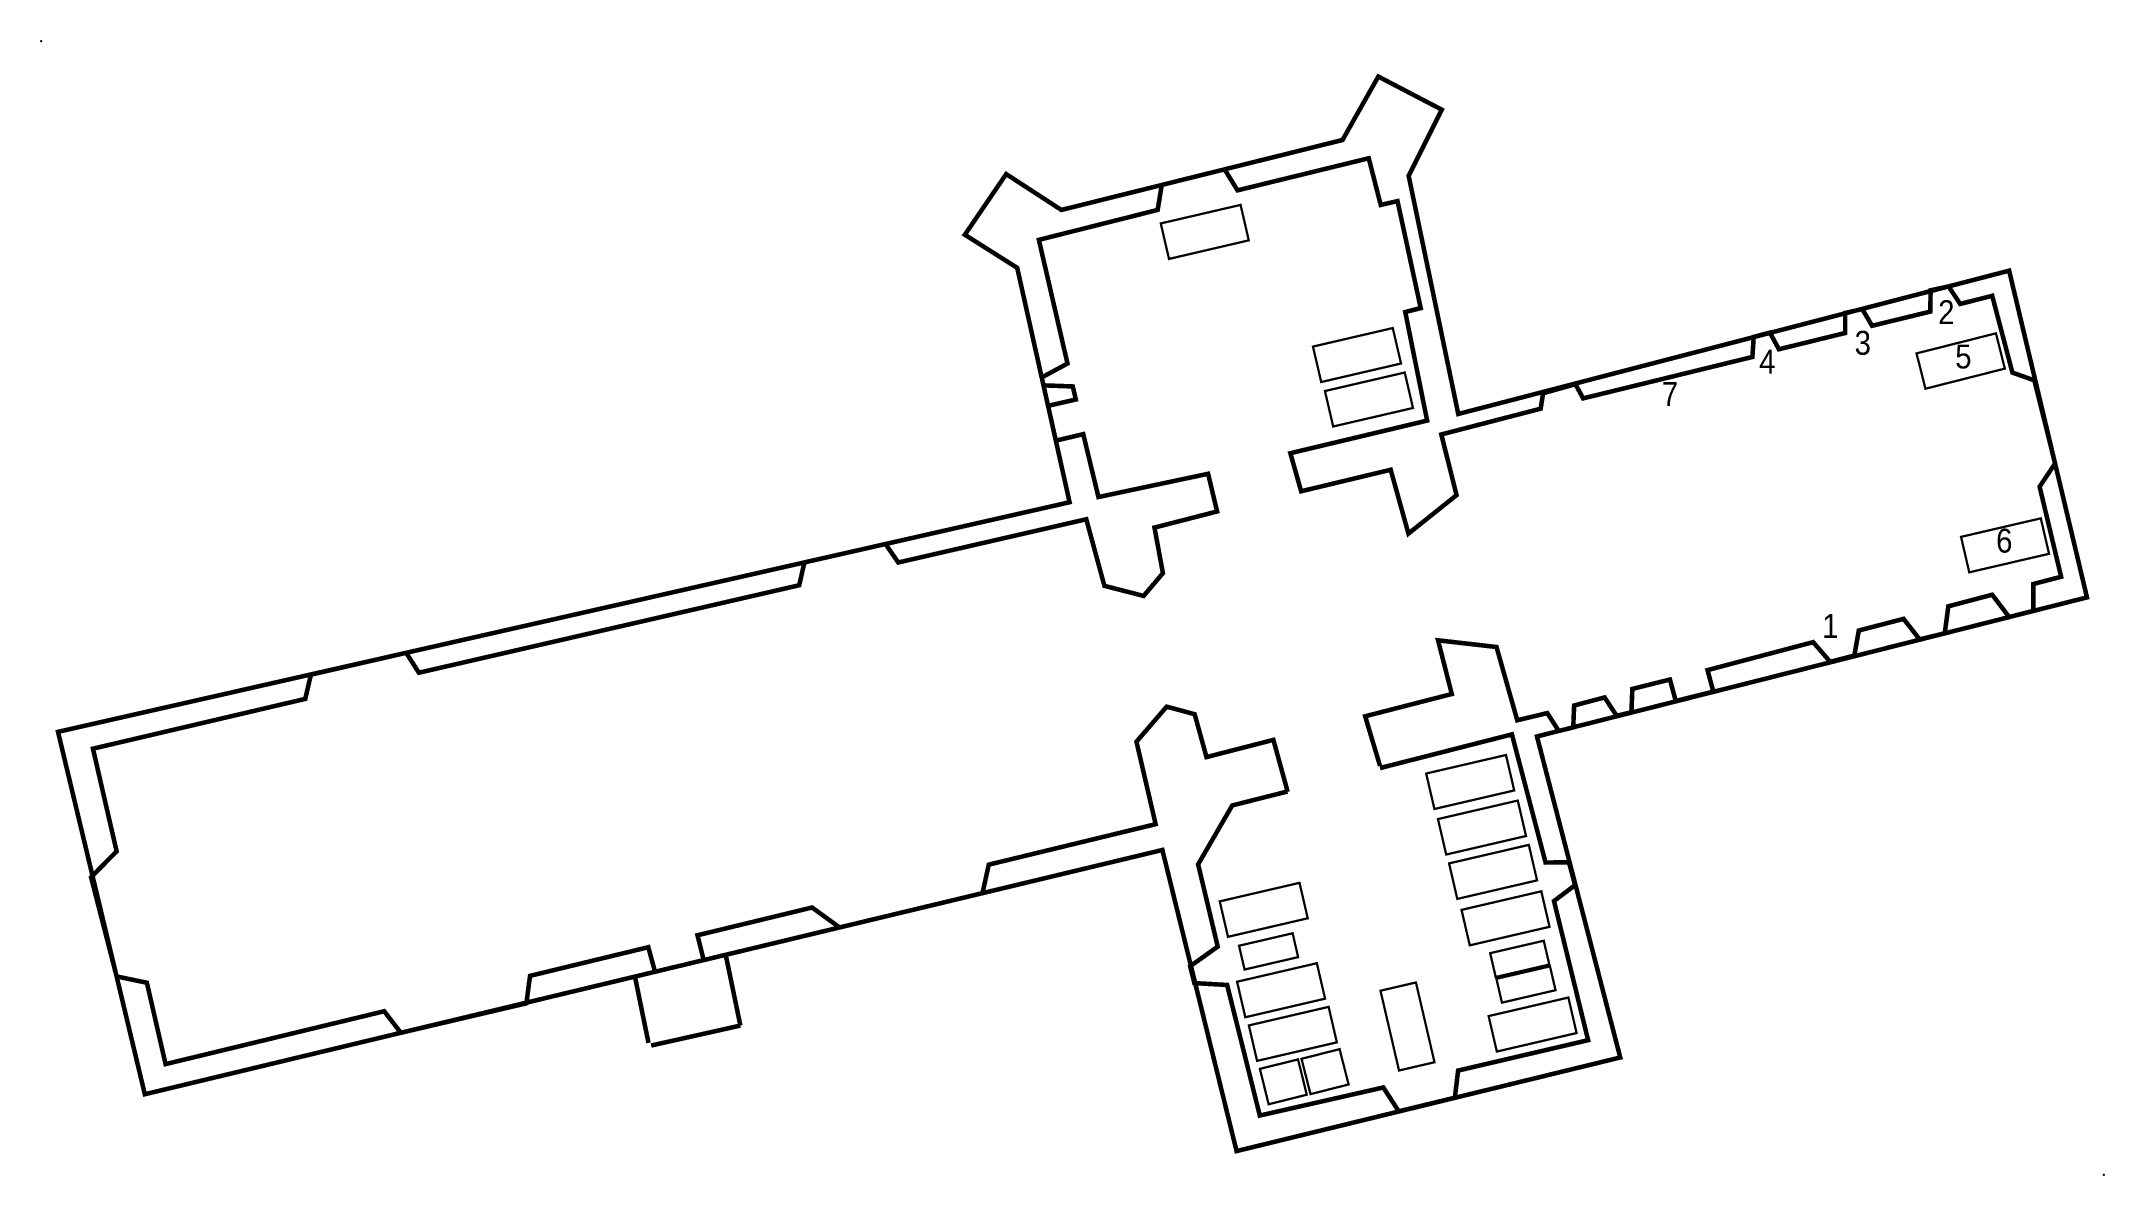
# Model space of a CAD drawing. Extents: x -22.7 to 22.7, y -12.5 to 12.5.
import ezdxf
from ezdxf.enums import TextEntityAlignment as Align

# ---------------------------------------------------------------- set-up
doc = ezdxf.new("R2010")
doc.units = 0
doc.layers.get('0').update_dxf_attribs({"linetype": 'CONTINUOUS'})
for name, color, linetype in [('Church Outline', 7, 'CONTINUOUS'), ('Grave', 7, 'CONTINUOUS'), ('Numbers', 7, 'CONTINUOUS')]:
    doc.layers.add(name, color=color, linetype=linetype)

msp = doc.modelspace()

# ---------------------------------------------------------------- linework, layer by layer
at = {"color": 7}
for p in [(-22.664, 12.453), (22.664, -12.453)]:
    msp.add_point(p, dxfattribs=at)
at = {"layer": 'Church Outline', "color": 7, "linetype": 'CONTINUOUS', "const_width": 0.1}
msp.add_lwpolyline([(-2.366, 8.201), (-1.457, 9.534), (-0.245, 8.746), (5.934, 10.283), (6.721, 11.677), (8.115, 10.95), (7.388, 9.496), (8.478, 4.263), (20.585, 7.412), (22.296, 0.233), (10.208, -2.823), (12.038, -9.876), (3.606, -11.933), (1.975, -5.317), (-20.388, -10.684), (-22.296, -2.721), (-0.064, 2.324), (-1.215, 7.474)], close=True, dxfattribs=at)
for points in [[(4.729, -4.039), (4.415, -2.898), (2.945, -3.276), (2.685, -2.334), (2.069, -2.168), (1.406, -2.938), (1.827, -4.75), (-1.84, -5.639), (-1.978, -6.265), (-5.119, -7.019), (-5.724, -6.581), (-8.242, -7.191), (-8.105, -7.736), (-9.175, -7.993), (-9.323, -7.453), (-11.922, -8.083), (-12.002, -8.686), (-14.761, -9.334), (-15.127, -8.86), (-19.932, -10.022), (-20.343, -8.234), (-21.008, -8.095), (-21.57, -5.916), (-21.008, -5.347), (-21.528, -3.091), (-16.862, -1.997), (-16.738, -1.465), (-14.644, -0.985), (-14.365, -1.422), (-6.006, 0.5), (-5.892, 1.002), (-4.109, 1.406), (-3.83, 1), (0.303, 1.95), (0.701, 0.487), (1.563, 0.265), (1.987, 0.766), (1.802, 1.767), (3.178, 2.121), (2.98, 2.949), (0.57, 2.438), (0.236, 3.82), (-0.366, 3.677), (-0.537, 4.442), (0.073, 4.581), (0.007, 4.868), (-0.638, 4.892), (-0.676, 5.066), (-0.11, 5.371), (-0.739, 8.089), (1.872, 8.747), (1.961, 9.295), (3.342, 9.638), (3.627, 9.177), (6.511, 9.882), (6.774, 8.856), (7.143, 8.941), (7.653, 6.589), (7.313, 6.504), (7.794, 4.118), (4.788, 3.401), (5.025, 2.565), (6.993, 3.037), (7.383, 1.635), (8.44, 2.479), (8.106, 3.813), (10.288, 4.379), (10.344, 4.719), (11.053, 4.917), (11.223, 4.606), (14.943, 5.516), (14.971, 5.957), (15.328, 6.051), (15.525, 5.685), (16.981, 6.042), (16.981, 6.483), (17.357, 6.568), (17.573, 6.201), (18.851, 6.512), (18.86, 6.981), (19.255, 7.066), (19.509, 6.681), (20.213, 6.859), (20.657, 5.172), (21.139, 5.002), (21.595, 3.175), (21.255, 2.665), (21.728, 0.686), (21.118, 0.528), (21.118, -0.062), (20.586, -0.199), (20.213, 0.292), (19.249, 0.037), (19.17, -0.554), (18.619, -0.691), (18.265, -0.239), (17.281, -0.495), (17.183, -1.045), (16.652, -1.183), (16.278, -0.75), (13.956, -1.365), (14.084, -1.837), (13.258, -2.044), (13.13, -1.572), (12.304, -1.778), (12.284, -2.29), (11.959, -2.369), (11.694, -1.965), (11.025, -2.142), (11.005, -2.624), (10.686, -2.702), (10.435, -2.309), (9.775, -2.467), (9.319, -0.857), (8.034, -0.71), (8.336, -1.89), (6.432, -2.379), (6.773, -3.517), (6.761, -3.52)], [(6.759, -3.517), (9.657, -2.777), (10.397, -5.593), (10.911, -5.586), (11.045, -6.09), (10.582, -6.438), (11.332, -9.496), (8.475, -10.164), (8.403, -10.76), (7.17, -11.059), (6.831, -10.535), (4.117, -11.152), (3.398, -8.283), (2.678, -8.242), (2.586, -7.872), (3.192, -7.44), (2.761, -5.633), (3.511, -4.338), (4.724, -4.032)], [(-7.621, -7.623), (-7.299, -9.175)], [(-9.612, -8.121), (-9.319, -9.555)], [(-7.299, -9.175), (-9.26, -9.614)]]:
    msp.add_lwpolyline(points, dxfattribs=at)
at = {"layer": 'Grave', "color": 7, "linetype": 'CONTINUOUS', "const_width": 0.05}
for points in [[(1.94, 8.45), (3.694, 8.857), (3.874, 8.078), (2.121, 7.67)], [(5.285, 5.744), (7.039, 6.151), (7.22, 5.372), (5.466, 4.965)], [(18.55, 5.594), (20.295, 6.035), (20.491, 5.26), (18.746, 4.818)], [(5.548, 4.767), (7.302, 5.174), (7.483, 4.395), (5.729, 3.988)], [(19.528, 1.563), (21.281, 1.97), (21.462, 1.191), (19.709, 0.784)], [(7.773, -3.637), (9.527, -3.23), (9.708, -4.009), (7.954, -4.416)], [(8.032, -4.638), (9.786, -4.231), (9.967, -5.01), (8.213, -5.417)], [(8.276, -5.612), (10.029, -5.205), (10.21, -5.985), (8.457, -6.392)], [(3.236, -6.446), (4.989, -6.039), (5.17, -6.818), (3.417, -7.225)], [(8.55, -6.633), (10.303, -6.225), (10.484, -7.005), (8.731, -7.412)], [(3.66, -7.421), (4.838, -7.147), (4.959, -7.671), (3.782, -7.944)], [(9.18, -7.584), (10.357, -7.311), (10.479, -7.834), (9.301, -8.108)], [(3.617, -8.212), (5.37, -7.805), (5.551, -8.584), (3.798, -8.992)], [(9.317, -8.148), (10.494, -7.874), (10.616, -8.398), (9.438, -8.671)], [(7.176, -10.162), (6.769, -8.409), (7.548, -8.228), (7.956, -9.981)], [(9.145, -8.967), (10.898, -8.559), (11.079, -9.339), (9.326, -9.746)], [(3.876, -9.172), (5.629, -8.764), (5.81, -9.544), (4.057, -9.951)], [(4.118, -10.126), (4.957, -9.919), (5.149, -10.695), (4.311, -10.903)], [(5.033, -9.906), (5.87, -9.693), (6.068, -10.469), (5.231, -10.682)]]:
    msp.add_lwpolyline(points, close=True, dxfattribs=at)

# ---------------------------------------------------------------- texts
at = {"layer": 'Numbers', "color": 7}
for s, p, p2 in [('2', (19.025, 6.238), (19.384, 6.238)), ('3', (17.189, 5.564), (17.548, 5.564)), ('4', (15.09, 5.152), (15.449, 5.152)), ('5', (19.4, 5.264), (19.759, 5.264)), ('7', (12.954, 4.44), (13.313, 4.44)), ('6', (20.299, 1.217), (20.658, 1.217)), ('1', (16.476, -0.657), (16.836, -0.657))]:
    msp.add_text(s, height=0.525, dxfattribs=at).set_placement(p, p2, align=Align.FIT)

doc.saveas('drawing.dxf')
